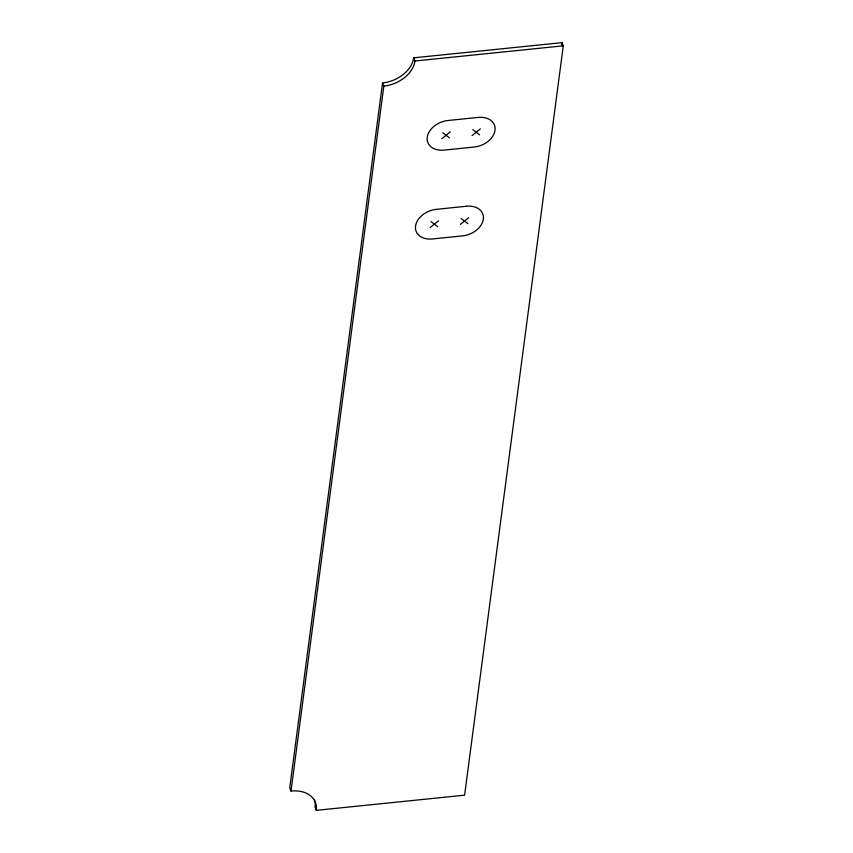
<?xml version="1.0" encoding="UTF-8"?>
<svg xmlns="http://www.w3.org/2000/svg" width="853" height="853" viewBox="0 0 853 853"><rect width="100%" height="100%" fill="white"/><g stroke="black" fill="none" stroke-linecap="round" stroke-linejoin="round"><path stroke-width="1.28" d="M382.539 82.922L289.732 787.852L291.012 791.03A29.418 21.037 -22 0 1 316.335 810.35L464.608 795.177L563.268 45.827L561.988 42.65L413.705 57.823A29.418 21.037 -22 0 1 382.539 82.922L383.818 86.1L291.012 791.03M561.637 45.284L561.988 42.65M441.918 138.655L450.224 131.959M472.04 135.574L480.356 128.878M430.221 227.495L438.527 220.799M460.343 224.414L468.66 217.718M383.818 86.1A29.418 21.037 -22 0 0 414.984 61L563.268 45.827M472.818 129.656L479.578 134.806M442.696 132.737L449.446 137.887M461.121 218.485L467.881 223.646M431 221.577L437.749 226.727M413.705 57.823L414.984 61M316.335 810.35L315.056 807.173A29.418 21.037 -22 0 0 314.426 799.986M478.149 117.426L448.017 120.508A19.608 14.021 -22 0 0 427.246 137.237A19.608 14.021 -22 0 0 444.125 150.117L474.247 147.036A19.608 14.021 -22 0 0 495.028 130.296A19.608 14.021 -22 0 0 478.149 117.426M466.452 206.255L436.32 209.337A19.608 14.021 -22 0 0 415.55 226.077A19.608 14.021 -22 0 0 432.428 238.957L462.55 235.876A19.608 14.021 -22 0 0 483.331 219.136A19.608 14.021 -22 0 0 466.452 206.255"/></g></svg>
